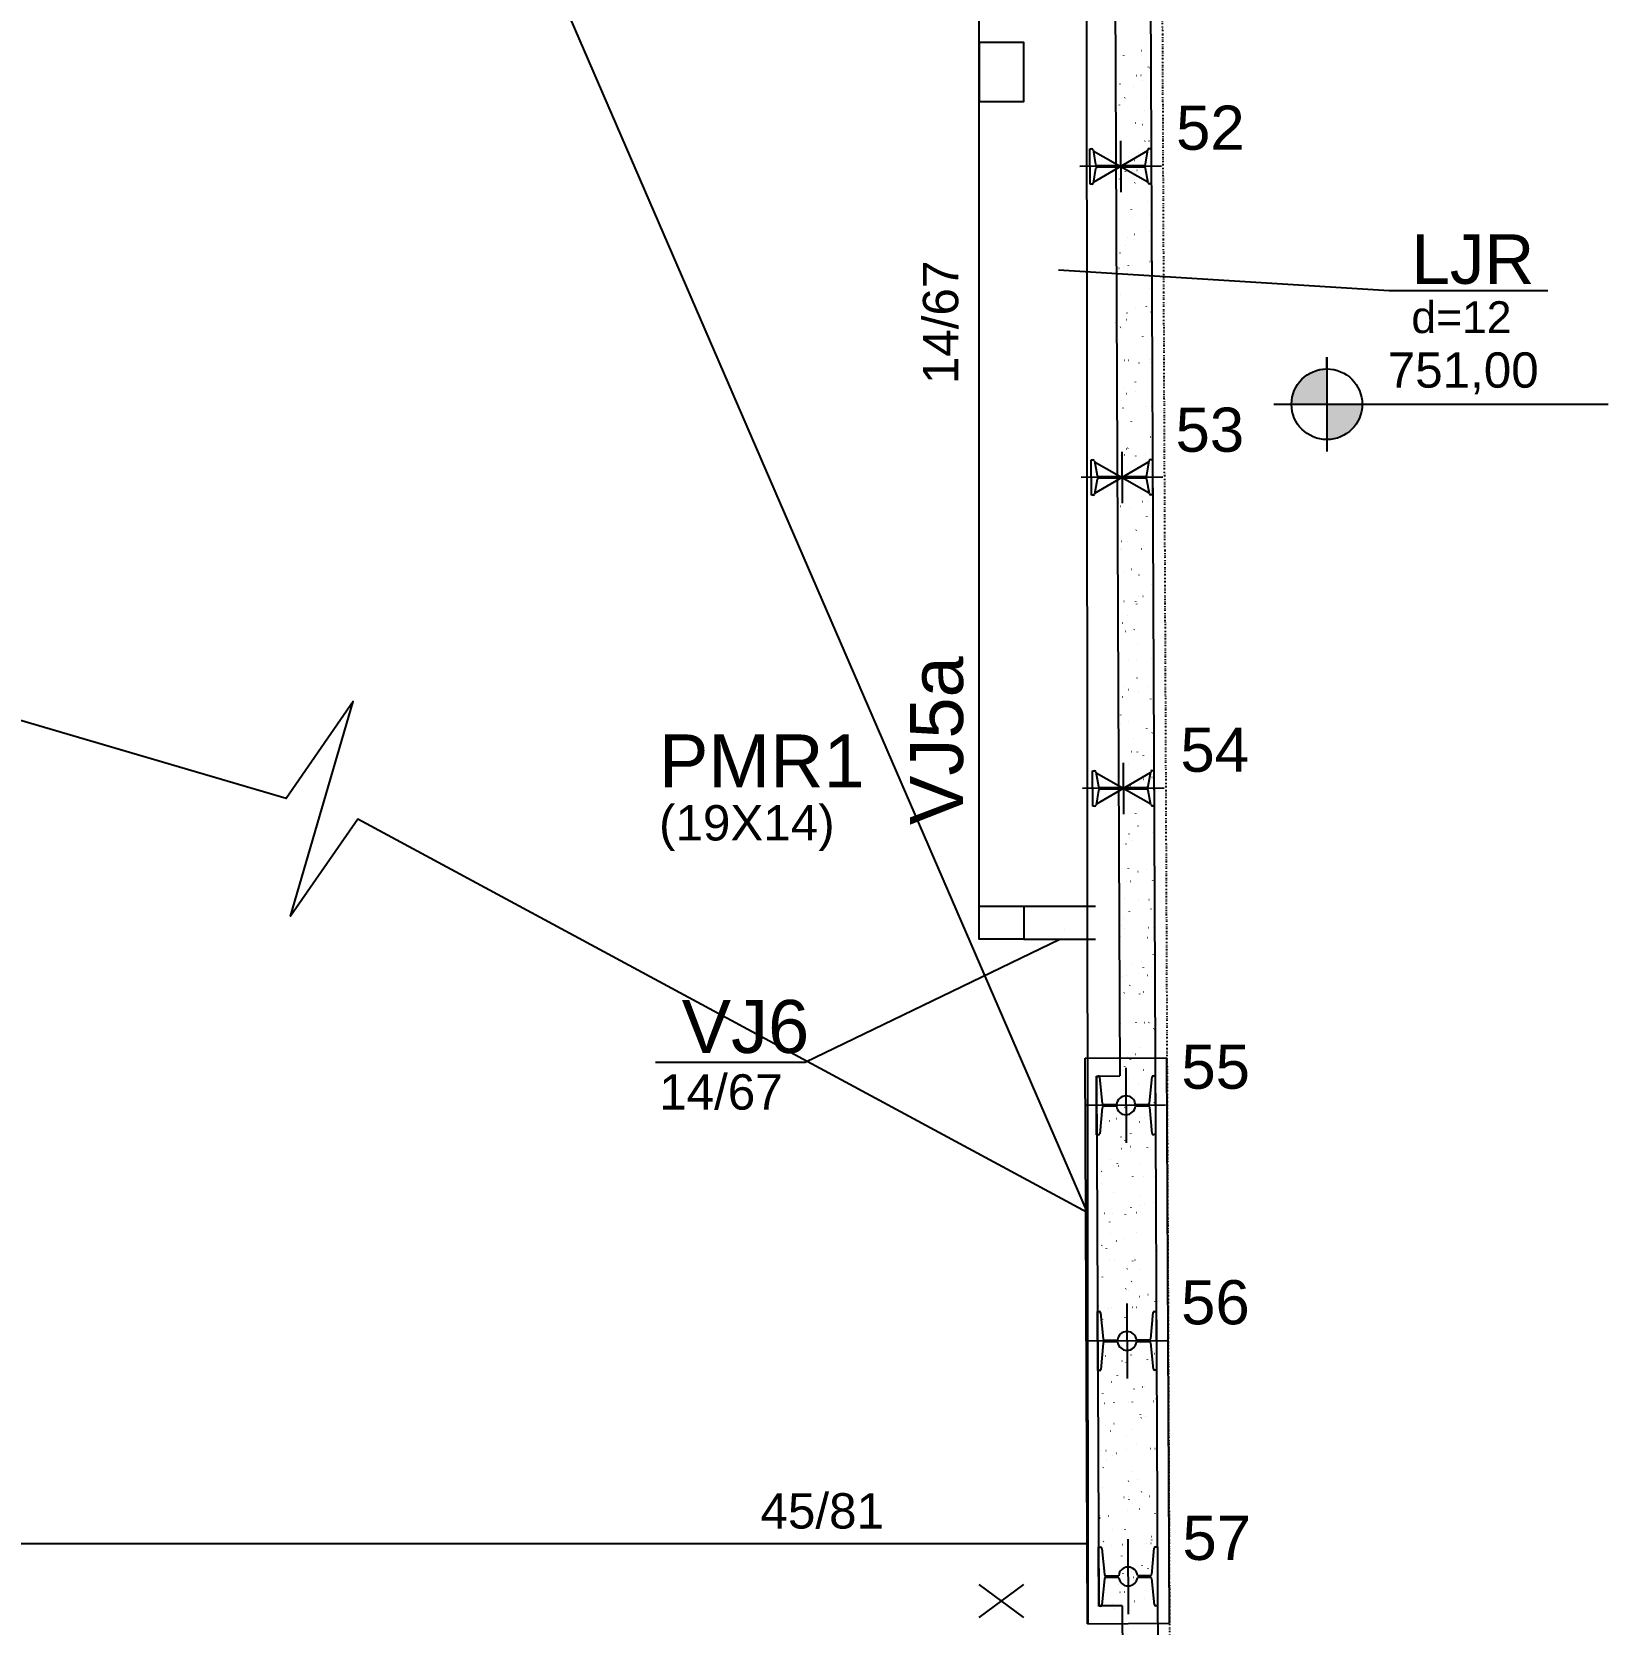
# Model space of a CAD drawing. Header units: millimetres. Extents: x 2609 to 8562, y 1432 to 7136.
# Drawn here: x 7089 to 7758, y 2168 to 2843 of the extents above; entities that cross this region are included whole.
import ezdxf

# ---------------------------------------------------------------- set-up
doc = ezdxf.new("R2010")
doc.units = ezdxf.units.MM
doc.linetypes.add('ESTILO_TQS_0003', pattern=[1.5, 0.5, -0.4, 0.1, -0.5])
for name, color, linetype in [('1', 4, 'Continuous'), ('10', 13, 'Continuous'), ('11', 22, 'Continuous'), ('12', 3, 'Continuous'), ('13', 76, 'Continuous'), ('19', 5, 'Continuous'), ('24', 5, 'ESTILO_TQS_0003'), ('241', 12, 'Continuous'), ('242', 3, 'Continuous'), ('26', 1, 'Continuous'), ('27', 10, 'Continuous'), ('3', 2, 'Continuous'), ('32', 4, 'Continuous'), ('4', 1, 'Continuous'), ('49', 20, 'Continuous'), ('51', 6, 'Continuous'), ('52', 21, 'Continuous'), ('6', 6, 'Continuous'), ('8', 5, 'Continuous'), ('9', 3, 'Continuous')]:
    doc.layers.add(name, color=color, linetype=linetype)
doc.styles.get("Standard").update_dxf_attribs({"font": 'arial.ttf'})

# ---------------------------------------------------------------- blocks, each defined once
blk = doc.blocks.new('_H9EFD498501-003')
for p, q in [((3972.741409, 1129.289134), (3972.741409, 1129.289134)), ((3972.741409, 1129.289134), (3972.741409, 1129.289134)), ((3983.915022, 1123.05636), (3983.988244, 1123.072593)), ((3987.576132, 1123.868009), (3987.649354, 1123.884242)), ((3972.780549, 1120.587907), (3972.780549, 1120.587907)), ((3972.780549, 1120.587907), (3972.780549, 1120.587907)), ((3972.780549, 1120.587907), (3972.780549, 1120.587907)), ((3976.3841, 1120.909763), (3976.39389, 1120.984121)), ((3986.897123, 1116.11153), (3986.94278, 1116.171031)), ((3987.544625, 1115.642964), (3987.554414, 1115.717322)), ((3972.818671, 1112.113082), (3972.818671, 1112.113082)), ((3972.818671, 1112.113082), (3972.818671, 1112.113082)), ((3972.818671, 1112.113082), (3972.818671, 1112.113082)), ((3974.793312, 1108.826529), (3974.803102, 1108.900887)), ((3981.810102, 1112.505656), (3981.885031, 1112.508928)), ((3983.683318, 1112.587443), (3983.758246, 1112.590714)), ((3984.270909, 1110.244701), (3984.344131, 1110.260934)), ((3972.838476, 1107.710191), (3972.838476, 1107.710191)), ((3972.838476, 1107.710191), (3972.838476, 1107.710191)), ((3976.898216, 1103.080701), (3976.943873, 1103.140203)), ((3980.642099, 1107.959824), (3980.687756, 1108.019326)), ((3985.880416, 1103.002042), (3985.890206, 1103.0764)), ((3972.882839, 1097.847759), (3972.882839, 1097.847759)), ((3972.882839, 1097.847759), (3972.882839, 1097.847759)), ((3972.896402, 1094.832476), (3972.896402, 1094.832476)), ((3972.896402, 1094.832476), (3972.896402, 1094.832476)), ((3972.896402, 1094.832476), (3972.896402, 1094.832476)), ((3973.129103, 1096.185607), (3973.138893, 1096.259965)), ((3974.501218, 1099.956872), (3974.546875, 1100.016374)), ((3984.992906, 1097.514206), (3985.066129, 1097.530439)), ((3972.898204, 1094.431755), (3972.898204, 1094.431755)), ((3972.909085, 1092.012895), (3972.909085, 1092.012895)), ((3972.909085, 1092.012895), (3972.909085, 1092.012895)), ((3981.237078, 1092.376503), (3981.312007, 1092.379774)), ((3984.392417, 1091.699571), (3984.402207, 1091.773929)), ((3972.954328, 1081.95476), (3972.954328, 1081.95476)), ((3972.954328, 1081.95476), (3972.954328, 1081.95476)), ((3985.348793, 1084.702547), (3985.422015, 1084.71878)), ((3987.072353, 1084.714204), (3987.11801, 1084.773706)), ((3980.817329, 1076.562498), (3980.862986, 1076.622)), ((3982.80163, 1079.616336), (3982.811419, 1079.690695)), ((3972.999499, 1071.912708), (3972.999499, 1071.912708)), ((3972.999499, 1071.912708), (3972.999499, 1071.912708)), ((3972.999499, 1071.912708), (3972.999499, 1071.912708)), ((3973.012255, 1069.077044), (3973.012255, 1069.077044)), ((3973.012255, 1069.077044), (3973.012255, 1069.077044)), ((3973.012255, 1069.077044), (3973.012255, 1069.077044)), ((3974.676448, 1068.559547), (3974.722105, 1068.619048)), ((3977.073446, 1071.683375), (3977.119103, 1071.742877)), ((3980.064625, 1072.221178), (3980.139554, 1072.224449)), ((3981.937841, 1072.302964), (3982.012769, 1072.306236)), ((3986.07079, 1071.972052), (3986.144013, 1071.988285)), ((3973.024268, 1066.406384), (3973.024268, 1066.406384)), ((3973.024268, 1066.406384), (3973.024268, 1066.406384)), ((3981.137421, 1066.975414), (3981.14721, 1067.049773)), ((3973.070181, 1056.199329), (3973.070181, 1056.199329)), ((3973.246681, 1056.238458), (3973.319903, 1056.254691)), ((3979.649422, 1055.672943), (3979.659211, 1055.747301)), ((3986.426677, 1059.160392), (3986.499899, 1059.176625)), ((3973.089914, 1051.812521), (3973.089914, 1051.812521)), ((3973.089914, 1051.812521), (3973.089914, 1051.812521)), ((3979.491601, 1052.092024), (3979.56653, 1052.095296)), ((3987.247582, 1053.316878), (3987.29324, 1053.37638)), ((3973.128108, 1043.321613), (3973.128108, 1043.321613)), ((3973.128108, 1043.321613), (3973.128108, 1043.321613)), ((3973.128108, 1043.321613), (3973.128108, 1043.321613)), ((3978.058634, 1043.589709), (3978.068423, 1043.664067)), ((3980.992559, 1045.165173), (3981.038216, 1045.224674)), ((3987.148675, 1046.429898), (3987.221897, 1046.446131)), ((3973.165697, 1034.965008), (3973.165697, 1034.965008)), ((3973.165697, 1034.965008), (3973.165697, 1034.965008)), ((3974.851678, 1037.162221), (3974.897335, 1037.221723)), ((3977.248676, 1040.28605), (3977.294333, 1040.345551)), ((3973.180328, 1031.712334), (3973.180328, 1031.712334)), ((3973.180328, 1031.712334), (3973.180328, 1031.712334)), ((3973.180328, 1031.712334), (3973.180328, 1031.712334)), ((3973.186034, 1030.443897), (3973.186034, 1030.443897)), ((3974.324565, 1030.696303), (3974.397787, 1030.712536)), ((3976.394425, 1030.948787), (3976.404215, 1031.023145)), ((3978.319148, 1031.936699), (3978.394077, 1031.939971)), ((3980.192364, 1032.018486), (3980.267292, 1032.021757)), ((3987.504561, 1033.618238), (3987.577783, 1033.634471)), ((3987.422812, 1021.919553), (3987.468469, 1021.979054)), ((3987.657739, 1026.462751), (3987.667529, 1026.537109)), ((3988.226559, 1020.887744), (3988.229131, 1020.888314)), ((3973.24396, 1017.566181), (3973.24396, 1017.566181)), ((3973.24396, 1017.566181), (3973.24396, 1017.566181)), ((3973.24396, 1017.566181), (3973.24396, 1017.566181)), ((3974.906426, 1019.646315), (3974.916216, 1019.720674)), ((3981.167789, 1013.767847), (3981.213446, 1013.827349)), ((3986.066951, 1014.379516), (3986.076741, 1014.453875)), ((3973.270743, 1011.612147), (3973.270743, 1011.612147)), ((3973.270743, 1011.612147), (3973.270743, 1011.612147)), ((3973.289838, 1007.367105), (3973.289838, 1007.367105)), ((3973.289838, 1007.367105), (3973.289838, 1007.367105)), ((3973.315638, 1007.563081), (3973.325428, 1007.637439)), ((3977.423906, 1008.888724), (3977.469563, 1008.948226)), ((3977.746124, 1011.807546), (3977.821053, 1011.810817)), ((3987.861487, 1012.249192), (3987.936416, 1012.252464)), ((3973.301887, 1004.688466), (3973.301887, 1004.688466)), ((3973.307126, 1003.523633), (3973.307126, 1003.523633)), ((3973.307126, 1003.523633), (3973.307126, 1003.523633)), ((3975.026908, 1005.764895), (3975.072565, 1005.824397)), ((3975.402449, 1005.154149), (3975.475671, 1005.170382)), ((3984.402742, 1001.738594), (3984.412532, 1001.812953)), ((3973.359813, 991.81075), (3973.359813, 991.81075)), ((3973.359813, 991.81075), (3973.359813, 991.81075)), ((3973.359813, 991.81075), (3973.359813, 991.81075)), ((3973.361157, 991.511959), (3973.361157, 991.511959)), ((3973.361157, 991.511959), (3973.361157, 991.511959)), ((3973.361157, 991.511959), (3973.361157, 991.511959)), ((3976.573671, 991.652221), (3976.6486, 991.655492)), ((3978.446887, 991.734007), (3978.521815, 991.737279)), ((3982.914744, 990.436123), (3982.924533, 990.510481)), ((3987.288463, 992.120039), (3987.363392, 992.12331)), ((3987.598042, 990.522227), (3987.643699, 990.581729)), ((3981.343018, 982.370522), (3981.388676, 982.430023)), ((3973.41774, 978.933034), (3973.41774, 978.933034)), ((3975.202138, 974.36757), (3975.247795, 974.427071)), ((3976.480333, 979.611995), (3976.553556, 979.628228)), ((3977.599136, 977.491399), (3977.644793, 977.5509)), ((3981.323956, 978.352889), (3981.333745, 978.427247)), ((3973.448556, 972.082257), (3973.448556, 972.082257)), ((3973.448556, 972.082257), (3973.448556, 972.082257)), ((3973.451572, 971.411772), (3973.451572, 971.411772)), ((3973.451572, 971.411772), (3973.451572, 971.411772)), ((3976.000647, 971.523067), (3976.075576, 971.526339)), ((3986.11601, 971.964714), (3986.190939, 971.967985)), ((3987.989226, 972.0465), (3988.064154, 972.049772)), ((3973.475666, 966.055319), (3973.475666, 966.055319)), ((3973.475666, 966.055319), (3973.475666, 966.055319)), ((3973.475666, 966.055319), (3973.475666, 966.055319)), ((3979.659747, 965.711967), (3979.669536, 965.786325)), ((3973.533592, 953.177603), (3973.533592, 953.177603)), ((3973.533592, 953.177603), (3973.533592, 953.177603)), ((3973.533592, 953.177603), (3973.533592, 953.177603)), ((3973.897108, 953.258192), (3973.97033, 953.274425)), ((3977.558218, 954.069841), (3977.63144, 954.086074)), ((3978.171748, 954.409495), (3978.181537, 954.483854)), ((3987.773272, 959.124902), (3987.818929, 959.184403)), ((3973.541986, 951.311585), (3973.541986, 951.311585)), ((3973.541986, 951.311585), (3973.541986, 951.311585)), ((3973.541986, 951.311585), (3973.541986, 951.311585)), ((3974.828194, 951.367742), (3974.903123, 951.371014)), ((3976.70141, 951.449529), (3976.776338, 951.4528)), ((3977.774366, 946.094073), (3977.820023, 946.153574)), ((3981.518248, 950.973196), (3981.563905, 951.032697)), ((3985.542986, 951.83556), (3985.617915, 951.838832)), ((3973.589985, 940.640882), (3973.589985, 940.640882)), ((3973.589985, 940.640882), (3973.589985, 940.640882)), ((3973.591519, 940.299887), (3973.591519, 940.299887)), ((3973.591519, 940.299887), (3973.591519, 940.299887)), ((3974.252994, 940.446533), (3974.326216, 940.462766)), ((3975.377367, 942.970244), (3975.423024, 943.029746)), ((3976.58096, 942.326261), (3976.59075, 942.400619)), ((3987.668064, 936.501774), (3987.677853, 936.576133)), ((3973.632401, 931.211398), (3973.632401, 931.211398)), ((3973.632401, 931.211398), (3973.632401, 931.211398)), ((3973.649445, 927.422171), (3973.649445, 927.422171)), ((3973.649445, 927.422171), (3973.649445, 927.422171)), ((3973.649445, 927.422171), (3973.649445, 927.422171)), ((3974.25517, 931.238589), (3974.330099, 931.24186)), ((3974.916751, 929.685339), (3974.926541, 929.759697)), ((3974.974992, 927.716038), (3975.048214, 927.732271)), ((3978.636102, 928.527687), (3978.709324, 928.54392)), ((3984.370533, 931.680235), (3984.445462, 931.683507)), ((3986.243749, 931.762022), (3986.318677, 931.765293)), ((3987.948502, 927.727576), (3987.994159, 927.787077)), ((3973.681471, 920.302455), (3973.681471, 920.302455)), ((3981.693478, 919.57587), (3981.739135, 919.635372)), ((3986.180065, 925.199303), (3986.189855, 925.273661)), ((3973.707372, 914.544456), (3973.707372, 914.544456)), ((3973.707372, 914.544456), (3973.707372, 914.544456)), ((3975.330878, 914.904379), (3975.4041, 914.920612)), ((3977.949595, 914.696747), (3977.995252, 914.756249)), ((3984.589277, 913.116069), (3984.599067, 913.190427)), ((3973.722815, 911.111211), (3973.722815, 911.111211)), ((3973.731414, 909.199507), (3973.731414, 909.199507)), ((3973.731414, 909.199507), (3973.731414, 909.199507)), ((3974.955933, 911.16505), (3975.030861, 911.168322)), ((3975.552597, 911.572919), (3975.598254, 911.63242)), ((3983.797509, 911.551082), (3983.872438, 911.554353)), ((3973.765298, 901.66674), (3973.765298, 901.66674)), ((3973.765298, 901.66674), (3973.765298, 901.66674)), ((3973.765298, 901.66674), (3973.765298, 901.66674)), ((3976.052876, 902.173884), (3976.126098, 902.190117)), ((3979.713986, 902.985532), (3979.787208, 903.001765)), ((3982.925068, 900.475147), (3982.934858, 900.549505)), ((3988.123732, 896.33025), (3988.169389, 896.389752)), ((3973.813229, 891.011024), (3973.813229, 891.011024)), ((3973.813229, 891.011024), (3973.813229, 891.011024)), ((3973.813229, 891.011024), (3973.813229, 891.011024)), ((3973.823224, 888.789024), (3973.823224, 888.789024)), ((3973.823224, 888.789024), (3973.823224, 888.789024)), ((3976.408762, 889.362224), (3976.481985, 889.378457)), ((3981.43707, 889.172675), (3981.446859, 889.247034)), ((3981.868708, 888.178545), (3981.914365, 888.238046)), ((3982.625056, 891.395757), (3982.699985, 891.399028)), ((3984.498272, 891.477543), (3984.5732, 891.480814)), ((3975.727827, 880.175593), (3975.773484, 880.235094)), ((3978.124825, 883.299422), (3978.170482, 883.358923)), ((3973.872843, 877.758131), (3973.872843, 877.758131)), ((3973.872843, 877.758131), (3973.872843, 877.758131)), ((3973.881151, 875.911309), (3973.881151, 875.911309)), ((3973.881151, 875.911309), (3973.881151, 875.911309)), ((3973.881151, 875.911309), (3973.881151, 875.911309)), ((3977.13076, 876.63173), (3977.203982, 876.647963)), ((3979.846282, 877.089441), (3979.856071, 877.163799)), ((3980.79187, 877.443378), (3980.865092, 877.459611)), ((3973.903644, 870.910837), (3973.903644, 870.910837)), ((3973.903644, 870.910837), (3973.903644, 870.910837)), ((3982.052032, 871.266603), (3982.126961, 871.269875)), ((3973.939077, 863.033593), (3973.939077, 863.033593)), ((3973.939077, 863.033593), (3973.939077, 863.033593)), ((3978.182073, 864.448519), (3978.191862, 864.522877)), ((3981.856547, 864.788854), (3981.92977, 864.805087)), ((3988.298962, 864.932925), (3988.344619, 864.992426)), ((3976.694074, 853.146048), (3976.703864, 853.220406)), ((3978.300055, 851.902096), (3978.345712, 851.961598)), ((3982.043938, 856.781219), (3982.089595, 856.840721)), ((3986.948446, 853.027143), (3987.021668, 853.043376)), ((3973.994058, 850.81065), (3973.994058, 850.81065)), ((3973.994058, 850.81065), (3973.994058, 850.81065)), ((3973.994058, 850.81065), (3973.994058, 850.81065)), ((3973.997004, 850.155877), (3973.997004, 850.155877)), ((3973.997004, 850.155877), (3973.997004, 850.155877)), ((3973.997004, 850.155877), (3973.997004, 850.155877)), ((3974.014273, 846.316756), (3974.014273, 846.316756)), ((3974.014273, 846.316756), (3974.014273, 846.316756)), ((3975.903057, 848.778267), (3975.948714, 848.837769)), ((3980.879579, 851.111278), (3980.954508, 851.11455)), ((3982.752795, 851.193064), (3982.827723, 851.196336)), ((3987.854599, 847.879249), (3987.864388, 847.953607)), ((3975.103286, 841.062813), (3975.113076, 841.137172)), ((3978.494237, 838.262332), (3978.56746, 838.278565)), ((3974.05493, 837.278162), (3974.05493, 837.278162)), ((3974.05493, 837.278162), (3974.05493, 837.278162)), ((3974.05493, 837.278162), (3974.05493, 837.278162)), ((3974.073104, 833.237805), (3974.073104, 833.237805)), ((3974.073104, 833.237805), (3974.073104, 833.237805)), ((3974.833127, 837.450684), (3974.90635, 837.466917)), ((3986.19039, 835.238327), (3986.200179, 835.312685)), ((3988.474191, 833.535599), (3988.519848, 833.5951)), ((3974.084473, 830.710463), (3974.084473, 830.710463)), ((3974.084473, 830.710463), (3974.084473, 830.710463)), ((3979.558915, 825.607808), (3979.632137, 825.624041)), ((3980.306555, 830.982125), (3980.381484, 830.985396)), ((3982.219168, 825.383893), (3982.264825, 825.443395)), ((3974.112856, 824.400446), (3974.112856, 824.400446)), ((3974.112856, 824.400446), (3974.112856, 824.400446)), ((3978.475285, 820.50477), (3978.520942, 820.564272)), ((3984.702391, 823.935855), (3984.712181, 824.010214)), ((3974.155702, 814.87538), (3974.155702, 814.87538)), ((3974.155702, 814.87538), (3974.155702, 814.87538)), ((3974.170783, 811.52273), (3974.170783, 811.52273)), ((3974.170783, 811.52273), (3974.170783, 811.52273)), ((3974.170783, 811.52273), (3974.170783, 811.52273)), ((3976.078287, 817.380942), (3976.123944, 817.440443)), ((3983.111603, 811.852621), (3983.121393, 811.926979)), ((3984.650813, 813.846097), (3984.724036, 813.86233)), ((3988.311923, 814.657745), (3988.385146, 814.673978)), ((3974.174887, 810.610276), (3974.174887, 810.610276)), ((3974.174887, 810.610276), (3974.174887, 810.610276)), ((3974.174887, 810.610276), (3974.174887, 810.610276)), ((3979.134102, 810.8268), (3979.209031, 810.830071)), ((3981.007318, 810.908586), (3981.082246, 810.911857)), ((3974.228709, 798.645014), (3974.228709, 798.645014)), ((3976.196605, 799.081286), (3976.269827, 799.097519)), ((3981.447394, 799.211699), (3981.457184, 799.286057)), ((3988.649421, 802.138273), (3988.695078, 802.197775)), ((3978.561078, 790.697646), (3978.636007, 790.700918)), ((3982.394398, 793.986568), (3982.440055, 794.046069)), ((3988.676441, 791.139292), (3988.75137, 791.142564)), ((3974.265302, 790.510088), (3974.265302, 790.510088)), ((3974.265302, 790.510088), (3974.265302, 790.510088)), ((3974.286636, 785.767299), (3974.286636, 785.767299)), ((3974.286636, 785.767299), (3974.286636, 785.767299)), ((3976.253517, 785.983616), (3976.299174, 786.043117)), ((3977.261282, 786.426762), (3977.334504, 786.442995)), ((3978.650515, 789.107445), (3978.696172, 789.166946)), ((3979.959396, 787.909228), (3979.969185, 787.983586)), ((3974.297131, 783.434005), (3974.297131, 783.434005)), ((3974.297131, 783.434005), (3974.297131, 783.434005)), ((3974.344562, 772.889583), (3974.344562, 772.889583)), ((3974.344562, 772.889583), (3974.344562, 772.889583)), ((3974.344562, 772.889583), (3974.344562, 772.889583)), ((3977.388625, 770.542321), (3977.463554, 770.545592)), ((3978.368608, 775.825993), (3978.378397, 775.900352)), ((3979.261841, 770.624107), (3979.336769, 770.627379)), ((3982.353181, 774.665051), (3982.426403, 774.681284)), ((3986.014291, 775.4767), (3986.087513, 775.492933)), ((3988.103417, 771.010139), (3988.178346, 771.01341)), ((3988.824651, 770.740948), (3988.870308, 770.800449)), ((3974.355716, 770.409901), (3974.355716, 770.409901)), ((3974.355716, 770.409901), (3974.355716, 770.409901)), ((3974.355716, 770.409901), (3974.355716, 770.409901)), ((3974.402488, 760.011867), (3974.402488, 760.011867)), ((3974.402488, 760.011867), (3974.402488, 760.011867)), ((3976.704399, 763.185071), (3976.714188, 763.25943)), ((3978.825745, 757.710119), (3978.871402, 757.769621)), ((3982.569627, 762.589242), (3982.615284, 762.648744)), ((3987.078968, 762.822175), (3987.15219, 762.838408)), ((3987.967713, 758.699035), (3987.977502, 758.773394)), ((3974.43856, 751.992629), (3974.43856, 751.992629)), ((3974.43856, 751.992629), (3974.43856, 751.992629)), ((3974.44613, 750.309714), (3974.44613, 750.309714)), ((3974.44613, 750.309714), (3974.44613, 750.309714)), ((3975.2164, 751.8826), (3975.22619, 751.956958)), ((3976.428746, 754.58629), (3976.474404, 754.645792)), ((3976.815601, 750.413168), (3976.89053, 750.416439)), ((3986.930964, 750.854814), (3987.005893, 750.858085)), ((3988.80418, 750.9366), (3988.879108, 750.939872)), ((3974.460415, 747.134152), (3974.460415, 747.134152)), ((3974.460415, 747.134152), (3974.460415, 747.134152)), ((3974.464737, 746.173155), (3974.464737, 746.173155)), ((3974.464737, 746.173155), (3974.464737, 746.173155)), ((3974.464737, 746.173155), (3974.464737, 746.173155)), ((3974.96365, 747.245716), (3975.036872, 747.261949)), ((3986.376925, 746.615801), (3986.386714, 746.690159)), ((3988.999881, 739.343622), (3989.045538, 739.403124)), ((3974.518341, 734.256436), (3974.518341, 734.256436)), ((3974.518341, 734.256436), (3974.518341, 734.256436)), ((3974.518341, 734.256436), (3974.518341, 734.256436)), ((3974.536545, 730.209527), (3974.536545, 730.209527)), ((3974.536545, 730.209527), (3974.536545, 730.209527)), ((3974.536545, 730.209527), (3974.536545, 730.209527)), ((3975.643148, 730.257842), (3975.718077, 730.261114)), ((3977.516364, 730.339629), (3977.591292, 730.3429)), ((3980.055548, 735.484005), (3980.12877, 735.500238)), ((3982.744857, 731.191917), (3982.790514, 731.251418)), ((3983.716658, 736.295654), (3983.78988, 736.311887)), ((3984.712716, 733.974879), (3984.722505, 734.049237)), ((3986.35794, 730.72566), (3986.432869, 730.728932)), ((3976.603976, 723.188965), (3976.649633, 723.248466)), ((3979.000974, 726.312793), (3979.046632, 726.372295)), ((3984.781336, 723.641129), (3984.854558, 723.657362)), ((3974.576268, 721.37872), (3974.576268, 721.37872)), ((3974.576268, 721.37872), (3974.576268, 721.37872)), ((3974.57999, 720.551254), (3974.57999, 720.551254)), ((3974.57999, 720.551254), (3974.57999, 720.551254)), ((3983.224717, 722.672408), (3983.234507, 722.746766)), ((3974.626959, 710.10934), (3974.626959, 710.10934)), ((3974.626959, 710.10934), (3974.626959, 710.10934)), ((3975.070124, 710.128689), (3975.145053, 710.13196)), ((3981.633929, 710.589173), (3981.643719, 710.663532)), ((3985.185487, 710.570335), (3985.260416, 710.573607)), ((3987.058703, 710.652122), (3987.133631, 710.655393)), ((3974.634194, 708.501004), (3974.634194, 708.501004)), ((3974.634194, 708.501004), (3974.634194, 708.501004)), ((3974.634194, 708.501004), (3974.634194, 708.501004)), ((3989.175111, 707.946296), (3989.220768, 708.005798)), ((3977.757916, 696.302959), (3977.831138, 696.319192)), ((3979.96972, 697.948251), (3979.97951, 698.02261)), ((3981.419026, 697.114608), (3981.492248, 697.130841)), ((3982.920087, 699.794591), (3982.965744, 699.854092)), ((3974.69212, 695.623289), (3974.69212, 695.623289)), ((3974.69212, 695.623289), (3974.69212, 695.623289)), ((3974.69212, 695.623289), (3974.69212, 695.623289)), ((3974.717374, 690.009153), (3974.717374, 690.009153)), ((3975.770887, 690.05515), (3975.845815, 690.058422)), ((3976.779206, 691.791639), (3976.824863, 691.851141)), ((3979.176204, 694.915468), (3979.221861, 694.974969)), ((3984.612463, 690.441182), (3984.687392, 690.444453)), ((3974.721419, 689.109879), (3974.721419, 689.109879)), ((3974.721419, 689.109879), (3974.721419, 689.109879)), ((3978.481722, 686.64578), (3978.491511, 686.720138)), ((3982.483703, 684.460083), (3982.556925, 684.476316)), ((3964.759909, 680.530813), (3964.759909, 680.530813)), ((3964.759909, 680.530813), (3964.759909, 680.530813)), ((3964.759909, 680.530813), (3964.759909, 680.530813)), ((3964.779599, 676.153447), (3964.779599, 676.153447)), ((3964.779599, 676.153447), (3964.779599, 676.153447)), ((3964.779599, 676.153447), (3964.779599, 676.153447)), ((3965.642597, 680.7265), (3965.715819, 680.742733)), ((3965.730409, 679.829345), (3965.740199, 679.903703)), ((3966.7803, 678.76081), (3966.825957, 678.820312)), ((3969.303707, 681.538148), (3969.376929, 681.554381)), ((3989.350341, 676.548971), (3989.395998, 676.608472)), ((3989.642246, 681.378981), (3989.652036, 681.453339)), ((3964.795024, 672.724388), (3964.795024, 672.724388)), ((3964.795024, 672.724388), (3964.795024, 672.724388)), ((3964.795024, 672.724388), (3964.795024, 672.724388)), ((3964.809652, 669.472438), (3964.809652, 669.472438)), ((3964.809652, 669.472438), (3964.809652, 669.472438)), ((3973.324647, 669.844211), (3973.399576, 669.847482)), ((3976.890934, 674.562546), (3976.900723, 674.636904)), ((3983.44001, 670.285857), (3983.514939, 670.289128)), ((3985.313226, 670.367643), (3985.388154, 670.370915)), ((3987.575602, 672.698372), (3987.648824, 672.714605)), ((3964.817836, 667.653097), (3964.817836, 667.653097)), ((3964.817836, 667.653097), (3964.817836, 667.653097)), ((3970.368384, 668.883624), (3970.441607, 668.899857)), ((3979.351434, 663.518142), (3979.397091, 663.577644)), ((3983.095317, 668.397265), (3983.140974, 668.456767)), ((3987.978037, 668.738059), (3987.987827, 668.812417)), ((3975.226725, 661.921624), (3975.236514, 661.995982)), ((3975.460283, 657.121913), (3975.533505, 657.138146)), ((3976.954436, 660.394313), (3977.000093, 660.453815)), ((3979.121393, 657.933562), (3979.194615, 657.949795)), ((3986.490039, 657.435588), (3986.499828, 657.509946)), ((3964.875763, 654.775382), (3964.875763, 654.775382)), ((3964.875763, 654.775382), (3964.875763, 654.775382)), ((3964.875763, 654.775382), (3964.875763, 654.775382)), ((3964.900068, 649.372251), (3964.900068, 649.372251)), ((3964.900068, 649.372251), (3964.900068, 649.372251)), ((3964.900068, 649.372251), (3964.900068, 649.372251)), ((3970.699412, 652.242608), (3970.745069, 652.302109)), ((3972.152194, 649.688885), (3972.227123, 649.692157)), ((3973.738726, 650.619152), (3973.748516, 650.693511)), ((3974.02541, 649.770672), (3974.100338, 649.773943)), ((3982.866986, 650.156703), (3982.941915, 650.159975)), ((3964.92103, 644.712074), (3964.92103, 644.712074)), ((3964.92103, 644.712074), (3964.92103, 644.712074)), ((3964.92103, 644.712074), (3964.92103, 644.712074)), ((3966.955529, 647.363485), (3967.001187, 647.422986)), ((3967.006074, 642.357103), (3967.079297, 642.373335)), ((3980.18607, 645.279037), (3980.259293, 645.29527)), ((3984.899251, 645.352353), (3984.90904, 645.426712)), ((3989.52557, 645.151645), (3989.571228, 645.211147)), ((3964.93369, 641.897666), (3964.93369, 641.897666)), ((3972.147938, 638.535918), (3972.157728, 638.610276)), ((3983.270547, 636.99994), (3983.316204, 637.059441)), ((3964.990484, 629.272064), (3964.990484, 629.272064)), ((3964.990484, 629.272064), (3964.990484, 629.272064)), ((3964.991618, 629.019951), (3964.991618, 629.019951)), ((3964.991618, 629.019951), (3964.991618, 629.019951)), ((3968.070752, 629.702578), (3968.143974, 629.718811)), ((3971.57917, 629.559732), (3971.654099, 629.563003)), ((3977.129666, 628.996988), (3977.175323, 629.056489)), ((3979.526664, 632.120817), (3979.572321, 632.180318)), ((3981.694533, 630.001378), (3981.769462, 630.00465)), ((3983.235042, 632.711431), (3983.244831, 632.78579)), ((3983.567749, 630.083165), (3983.642677, 630.086436)), ((3985.277969, 633.517326), (3985.351191, 633.533559)), ((3988.939079, 634.328975), (3989.012301, 634.345208)), ((3970.483729, 625.894996), (3970.493519, 625.969354)), ((3965.049545, 616.142235), (3965.049545, 616.142235)), ((3965.049545, 616.142235), (3965.049545, 616.142235)), ((3965.049545, 616.142235), (3965.049545, 616.142235)), ((3967.130759, 615.966159), (3967.176416, 616.025661)), ((3970.874642, 620.845282), (3970.920299, 620.904784)), ((3973.16265, 617.940867), (3973.235873, 617.9571)), ((3976.82376, 618.752516), (3976.896983, 618.768749)), ((3981.747043, 621.40896), (3981.756833, 621.483318)), ((3990.003756, 621.674451), (3990.024883, 621.679134)), ((3965.062462, 613.270701), (3965.062462, 613.270701)), ((3965.062462, 613.270701), (3965.062462, 613.270701)), ((3965.062462, 613.270701), (3965.062462, 613.270701)), ((3965.080899, 609.171877), (3965.080899, 609.171877)), ((3965.080899, 609.171877), (3965.080899, 609.171877)), ((3965.080899, 609.171877), (3965.080899, 609.171877)), ((3968.995731, 614.592525), (3969.00552, 614.666883)), ((3970.406717, 609.404407), (3970.481646, 609.407678)), ((3972.279933, 609.486193), (3972.354861, 609.489465)), ((3980.156255, 609.325726), (3980.166045, 609.400084)), ((3981.121509, 609.872225), (3981.196438, 609.875496)), ((3989.7008, 613.75432), (3989.746457, 613.813821)), ((3965.107472, 603.264519), (3965.107472, 603.264519)), ((3965.107472, 603.264519), (3965.107472, 603.264519)), ((3967.404943, 602.50929), (3967.414732, 602.583649)), ((3977.888438, 606.097991), (3977.96166, 606.114224)), ((3983.445777, 605.602614), (3983.491434, 605.662115)), ((3977.304896, 597.599662), (3977.350553, 597.659164)), ((3978.492046, 596.684804), (3978.501836, 596.759162)), ((3979.701894, 600.723491), (3979.747551, 600.782992)), ((3986.641446, 595.147929), (3986.714669, 595.164162)), ((3965.165399, 590.386804), (3965.165399, 590.386804)), ((3965.165399, 590.386804), (3965.165399, 590.386804)), ((3965.171315, 589.07169), (3965.171315, 589.07169)), ((3965.171315, 589.07169), (3965.171315, 589.07169)), ((3965.740734, 589.868368), (3965.750523, 589.942727)), ((3965.773119, 590.521532), (3965.846341, 590.537765)), ((3969.833693, 589.275253), (3969.908622, 589.278525)), ((3971.049872, 589.447957), (3971.095529, 589.507458)), ((3979.949056, 589.7169), (3980.023985, 589.720171)), ((3981.822272, 589.798686), (3981.8972, 589.801958)), ((3982.980336, 594.33628), (3983.053559, 594.352513)), ((3989.75536, 592.198767), (3989.76515, 592.273126)), ((3965.186663, 585.659782), (3965.186663, 585.659782)), ((3965.203893, 581.829329), (3965.203893, 581.829329)), ((3965.203893, 581.829329), (3965.203893, 581.829329)), ((3965.203893, 581.829329), (3965.203893, 581.829329)), ((3967.305989, 584.568834), (3967.351646, 584.628335)), ((3977.004048, 585.382332), (3977.013837, 585.456691)), ((3987.706124, 582.493405), (3987.779346, 582.509638)), ((3989.87603, 582.356994), (3989.921687, 582.416495)), ((3965.223327, 577.509088), (3965.223327, 577.509088)), ((3965.223327, 577.509088), (3965.223327, 577.509088)), ((3965.223327, 577.509088), (3965.223327, 577.509088)), ((3970.865018, 578.759821), (3970.93824, 578.776054)), ((3974.526128, 579.57147), (3974.59935, 579.587703)), ((3988.164572, 580.115533), (3988.174362, 580.189892)), ((3965.261731, 568.971503), (3965.261731, 568.971503)), ((3965.261731, 568.971503), (3965.261731, 568.971503)), ((3965.261731, 568.971503), (3965.261731, 568.971503)), ((3968.66124, 569.119928), (3968.736169, 569.1232)), ((3970.534455, 569.201715), (3970.609384, 569.204986)), ((3975.41326, 573.299098), (3975.423049, 573.373456)), ((3979.376032, 569.587746), (3979.450961, 569.591018)), ((3979.877124, 569.326165), (3979.922781, 569.385667)), ((3983.621006, 574.205288), (3983.666663, 574.26479)), ((3989.491395, 570.029393), (3989.566324, 570.032664)), ((3965.281254, 564.631373), (3965.281254, 564.631373)), ((3965.281254, 564.631373), (3965.281254, 564.631373)), ((3975.590805, 566.916945), (3975.664027, 566.933178)), ((3977.480125, 566.202337), (3977.525783, 566.261838)), ((3986.500363, 567.474611), (3986.510153, 567.54897)), ((3971.225102, 558.050631), (3971.270759, 558.110132)), ((3973.749051, 560.658176), (3973.75884, 560.732534)), ((3980.682704, 555.155234), (3980.755926, 555.171467)), ((3984.343814, 555.966883), (3984.417036, 555.983116)), ((3985.012365, 556.17214), (3985.022154, 556.246498)), ((3965.339181, 551.753657), (3965.339181, 551.753657)), ((3965.339181, 551.753657), (3965.339181, 551.753657)), ((3965.339181, 551.753657), (3965.339181, 551.753657)), ((3965.345325, 550.387956), (3965.345325, 550.387956)), ((3965.345325, 550.387956), (3965.345325, 550.387956)), ((3965.345325, 550.387956), (3965.345325, 550.387956)), ((3965.352147, 548.871316), (3965.352147, 548.871316)), ((3965.352147, 548.871316), (3965.352147, 548.871316)), ((3967.481219, 553.171508), (3967.526876, 553.231009)), ((3968.088216, 548.990775), (3968.163145, 548.994046)), ((3972.261052, 549.355705), (3972.270842, 549.430063)), ((3978.203579, 549.432421), (3978.278508, 549.435693)), ((3980.076795, 549.514208), (3980.151723, 549.517479)), ((3988.918371, 549.900239), (3988.9933, 549.903511)), ((3990.05126, 550.959668), (3990.096917, 551.01917)), ((3983.421577, 544.088906), (3983.431366, 544.163264)), ((3983.796236, 542.807963), (3983.841893, 542.867464)), ((3985.408491, 543.312359), (3985.481713, 543.328592)), ((3965.397109, 538.875942), (3965.397109, 538.875942)), ((3965.397109, 538.875942), (3965.397109, 538.875942)), ((3965.397109, 538.875942), (3965.397109, 538.875942)), ((3968.567385, 539.578775), (3968.640607, 539.595008)), ((3970.670264, 537.27247), (3970.680054, 537.346829)), ((3972.228495, 540.390424), (3972.301717, 540.406657)), ((3977.655355, 534.805011), (3977.701012, 534.864512)), ((3980.052353, 537.92884), (3980.098011, 537.988341)), ((3965.442563, 528.771128), (3965.442563, 528.771128)), ((3965.442563, 528.771128), (3965.442563, 528.771128)), ((3965.442563, 528.771128), (3965.442563, 528.771128)), ((3966.915763, 528.83545), (3966.990692, 528.838721)), ((3968.788978, 528.917236), (3968.863907, 528.920508)), ((3973.293173, 527.735899), (3973.366395, 527.752132)), ((3977.630555, 529.303268), (3977.705484, 529.306539)), ((3981.757368, 531.447984), (3981.767157, 531.522342)), ((3987.745918, 529.744914), (3987.820847, 529.748185)), ((3989.619134, 529.8267), (3989.694062, 529.829972)), ((3965.455036, 525.998226), (3965.455036, 525.998226)), ((3965.455036, 525.998226), (3965.455036, 525.998226)), ((3967.656449, 521.774182), (3967.702106, 521.833684)), ((3969.006055, 524.631548), (3969.015845, 524.705907)), ((3971.400332, 526.653305), (3971.445989, 526.712807)), ((3965.486756, 518.946583), (3965.486756, 518.946583)), ((3965.486756, 518.946583), (3965.486756, 518.946583)), ((3965.486756, 518.946583), (3965.486756, 518.946583)), ((3978.385071, 515.974189), (3978.458293, 515.990421)), ((3980.269369, 520.145512), (3980.279159, 520.219871)), ((3982.046181, 516.785837), (3982.119403, 516.80207)), ((3990.22649, 519.562343), (3990.272147, 519.621844)), ((3965.512963, 513.120511), (3965.512963, 513.120511)), ((3965.512963, 513.120511), (3965.512963, 513.120511)), ((3965.512963, 513.120511), (3965.512963, 513.120511)), ((3965.532978, 508.670941), (3965.532978, 508.670941)), ((3965.532978, 508.670941), (3965.532978, 508.670941)), ((3966.342739, 508.706296), (3966.417668, 508.709568)), ((3967.518057, 513.329077), (3967.527846, 513.403435)), ((3976.458102, 509.147943), (3976.533031, 509.151214)), ((3978.331318, 509.229729), (3978.406246, 509.233)), ((3978.678581, 508.062278), (3978.688371, 508.136636)), ((3983.971466, 511.410637), (3984.017123, 511.470139)), ((3987.172894, 509.615761), (3987.247823, 509.619032)), ((3965.57089, 500.242795), (3965.57089, 500.242795)), ((3965.57089, 500.242795), (3965.57089, 500.242795)), ((3965.57089, 500.242795), (3965.57089, 500.242795)), ((3965.927269, 501.245843), (3965.937058, 501.320201)), ((3966.269753, 500.397729), (3966.342975, 500.413962)), ((3969.930863, 501.209378), (3970.004085, 501.225611)), ((3977.830585, 503.407685), (3977.876242, 503.467187)), ((3980.227583, 506.531514), (3980.27324, 506.591016)), ((3983.110859, 504.131313), (3983.184081, 504.147546)), ((3989.765685, 502.237791), (3989.775474, 502.31215)), ((3965.578302, 498.595175), (3965.578302, 498.595175)), ((3965.578302, 498.595175), (3965.578302, 498.595175)), ((3971.575561, 495.25598), (3971.621219, 495.315481)), ((3977.014372, 495.421356), (3977.024162, 495.495714)), ((3965.623394, 488.570754), (3965.623394, 488.570754)), ((3965.628187, 487.505211), (3965.628187, 487.505211)), ((3965.628187, 487.505211), (3965.628187, 487.505211)), ((3965.628187, 487.505211), (3965.628187, 487.505211)), ((3965.628818, 487.36508), (3965.628818, 487.36508)), ((3965.628818, 487.36508), (3965.628818, 487.36508)), ((3967.043501, 488.632758), (3967.11843, 488.636029)), ((3967.831679, 490.376857), (3967.877336, 490.436358)), ((3970.99554, 488.554854), (3971.068762, 488.571086)), ((3975.885078, 489.018789), (3975.960007, 489.022061)), ((3986.000441, 489.460436), (3986.07537, 489.463707)), ((3987.873657, 489.542222), (3987.948585, 489.545493)), ((3988.202757, 492.369602), (3988.275979, 492.385835)), ((3988.277686, 490.93532), (3988.287476, 491.009678)), ((3990.40172, 488.165017), (3990.447377, 488.224519)), ((3975.526374, 484.118885), (3975.536163, 484.193243)), ((3984.146696, 480.013311), (3984.192353, 480.072813)), ((3965.686745, 474.487364), (3965.686745, 474.487364)), ((3965.686745, 474.487364), (3965.686745, 474.487364)), ((3965.686745, 474.487364), (3965.686745, 474.487364)), ((3976.087439, 476.793143), (3976.160661, 476.809376)), ((3979.748549, 477.604791), (3979.821771, 477.621024)), ((3980.402813, 475.134188), (3980.44847, 475.19369)), ((3986.686898, 478.852086), (3986.696688, 478.926444)), ((3967.075465, 468.530019), (3967.075465, 468.530019)), ((3967.075465, 468.530019), (3967.075465, 468.530019)), ((3967.075465, 468.530019), (3967.075465, 468.530019)), ((3973.935586, 472.03565), (3973.945375, 472.110009)), ((3974.712625, 468.863464), (3974.787554, 468.866736)), ((3976.585841, 468.94525), (3976.660769, 468.948522)), ((3978.005815, 472.01036), (3978.051472, 472.069861)), ((3985.427417, 469.331282), (3985.502346, 469.334554)), ((3971.351236, 463.337944), (3971.351236, 463.337944)), ((3971.689225, 462.927524), (3971.689225, 462.927524)), ((3971.689225, 462.927524), (3971.689225, 462.927524)), ((3971.750791, 463.858654), (3971.796448, 463.918156)), ((3972.592134, 461.83112), (3972.592134, 461.83112)), ((3972.592134, 461.83112), (3972.592134, 461.83112)), ((3980.813226, 464.950267), (3980.886448, 464.9665)), ((3985.022689, 466.211164), (3985.032479, 466.285522)), ((3990.576949, 456.767691), (3990.622607, 456.827193))]:
    blk.add_line(p, q)

msp = doc.modelspace()

# ---------------------------------------------------------------- linework, layer by layer
for p, q in [((7638.77, 2700.29), (7638.77, 2705.29)), ((7638.77, 2705.29), (7638.77, 2665.29)), ((7616.27, 2685.29), (7758.18, 2685.29))]:
    msp.add_line(p, q)
msp.add_lwpolyline([(7536.96, 2342.24), (7227.36, 2509.16), (7198.86, 2468.01), (7225.47, 2559.18), (7196.97, 2518.03), (6938.18, 2594)])
msp.add_circle((7638.77, 2685.29), 15)
at = {"layer": '1'}
for p, q in [((7536.45, 3174.68), (7537.28, 2167.81)), ((7491.18, 2472.31), (7540.6, 2472.31)), ((7510.18, 2458.31), (7540.6, 2458.31))]:
    msp.add_line(p, q, dxfattribs=at)
for points in [[(7491.18, 2472.31), (7491.18, 3726.81)], [(7537.26, 2201.69), (6938.18, 2201.69)]]:
    msp.add_lwpolyline(points, dxfattribs=at)
at = {"layer": '24'}
msp.add_line((7556.02, 5713.61), (7573.18, 1899.47), dxfattribs=at)
at = {"layer": '241'}
msp.add_line((6938.18, 3725.48), (7536.96, 2342.24), dxfattribs=at)
at = {"layer": '242'}
msp.add_line((7527.44, 2462.52), (7527.44, 2462.52), dxfattribs=at)
at = {"layer": '26'}
for p, q in [((7417.38, 2406.07), (7525.39, 2458.31)), ((7353.78, 2406.07), (7417.38, 2406.07))]:
    msp.add_line(p, q, dxfattribs=at)
msp.add_lwpolyline([(7732.56, 2733.38), (7665.18, 2733.38), (7524.86, 2742.23)], dxfattribs=at)
at = {"layer": '27'}
for points in [[(7638.77, 2685.29), (7629.14, 2696.79), (7628.57, 2696.29)], [(7638.77, 2685.29), (7629.82, 2697.32), (7629.14, 2696.79)], [(7638.77, 2685.29), (7630.41, 2697.74), (7629.82, 2697.32)], [(7638.77, 2685.29), (7631.18, 2698.23), (7630.41, 2697.74)], [(7638.77, 2685.29), (7631.86, 2698.61), (7631.18, 2698.23)], [(7638.77, 2685.29), (7632.76, 2699.03), (7631.86, 2698.61)], [(7638.77, 2685.29), (7633.26, 2699.24), (7632.76, 2699.03)], [(7638.77, 2685.29), (7634.35, 2699.62), (7633.26, 2699.24)], [(7638.77, 2685.29), (7635.73, 2699.98), (7634.35, 2699.62)], [(7638.77, 2685.29), (7636.91, 2700.17), (7635.73, 2699.98)], [(7638.77, 2685.29), (7638.77, 2700.29), (7636.91, 2700.17)], [(7638.77, 2685.29), (7624.73, 2690.57), (7624.29, 2689.21)], [(7638.77, 2685.29), (7625.34, 2691.97), (7624.73, 2690.57)], [(7638.77, 2685.29), (7625.92, 2693.02), (7625.34, 2691.97)], [(7638.77, 2685.29), (7626.56, 2694), (7625.92, 2693.02)], [(7638.77, 2685.29), (7627.75, 2695.47), (7626.56, 2694)], [(7638.77, 2685.29), (7628.57, 2696.29), (7627.75, 2695.47)], [(7638.77, 2685.29), (7623.8, 2686.22), (7623.77, 2685.29)], [(7638.77, 2685.29), (7623.77, 2685.29), (7638.77, 2685.29)], [(7638.77, 2685.29), (7623.81, 2686.32), (7623.8, 2686.22)], [(7638.77, 2685.29), (7623.94, 2687.52), (7623.81, 2686.32)], [(7638.77, 2685.29), (7624.07, 2688.26), (7623.94, 2687.52)], [(7638.77, 2685.29), (7624.29, 2689.21), (7624.07, 2688.26)], [(7638.77, 2685.29), (7653.77, 2685.29), (7653.66, 2683.43)], [(7638.77, 2685.29), (7653.66, 2683.43), (7653.46, 2682.25)], [(7638.77, 2685.29), (7653.46, 2682.25), (7653.11, 2680.87)], [(7638.77, 2685.29), (7653.11, 2680.87), (7652.72, 2679.78)], [(7638.77, 2685.29), (7652.72, 2679.78), (7652.52, 2679.28)], [(7638.77, 2685.29), (7652.52, 2679.28), (7652.09, 2678.38)], [(7638.77, 2685.29), (7652.09, 2678.38), (7651.71, 2677.7)], [(7638.77, 2685.29), (7651.71, 2677.7), (7651.22, 2676.93)], [(7638.77, 2685.29), (7651.22, 2676.93), (7650.8, 2676.33)], [(7638.77, 2685.29), (7650.8, 2676.33), (7650.27, 2675.65)], [(7638.77, 2685.29), (7650.27, 2675.65), (7649.77, 2675.09)], [(7638.77, 2685.29), (7649.77, 2675.09), (7648.95, 2674.27)], [(7638.77, 2685.29), (7648.95, 2674.27), (7647.48, 2673.08)], [(7638.77, 2685.29), (7647.48, 2673.08), (7646.5, 2672.44)], [(7638.77, 2685.29), (7646.5, 2672.44), (7645.46, 2671.86)], [(7638.77, 2685.29), (7645.46, 2671.86), (7644.05, 2671.25)], [(7638.77, 2685.29), (7644.05, 2671.25), (7642.69, 2670.81)], [(7638.77, 2685.29), (7642.69, 2670.81), (7641.74, 2670.59)], [(7638.77, 2685.29), (7641.74, 2670.59), (7641.01, 2670.46)], [(7638.77, 2685.29), (7641.01, 2670.46), (7639.8, 2670.33)], [(7638.77, 2685.29), (7639.8, 2670.33), (7639.71, 2670.32)], [(7638.77, 2685.29), (7639.71, 2670.32), (7638.77, 2670.29)], [(7638.77, 2685.29), (7638.77, 2670.29), (7638.77, 2685.29)]]:
    msp.add_solid(points, dxfattribs=at)
at = {"layer": '3'}
msp.add_lwpolyline([(7491.18, 2472.31), (7510.18, 2472.31), (7510.18, 2458.31), (7491.18, 2458.31), (7491.18, 2472.31)], dxfattribs=at)
at = {"layer": '32', "linetype": 'Continuous'}
for p, q in [((7536.16, 2407.74), (7570.76, 2407.89)), ((7537.22, 2167.74), (7571.82, 2167.89))]:
    msp.add_line(p, q, dxfattribs=at)
at = {"layer": '32'}
for p, q in [((7537.22, 2167.74), (7536.16, 2407.74)), ((7570.76, 2407.89), (7571.82, 2167.89))]:
    msp.add_line(p, q, dxfattribs=at)
at = {"layer": '4'}
msp.add_lwpolyline([(7491.18, 2813.81), (7510.18, 2813.81), (7510.18, 2838.81), (7491.18, 2838.81), (7491.18, 2813.81)], dxfattribs=at)
at = {"layer": '49'}
for p, q in [((7548.68, 6235.38), (7568.16, 1904.45)), ((7547.44, 3174.72), (7550.93, 2400.22)), ((7540.93, 2400.18), (7550.93, 2400.22)), ((7540.93, 2400.18), (7541.94, 2175.18)), ((7551.94, 2175.3), (7541.94, 2175.3)), ((7551.94, 2175.3), (7553.09, 1919.41))]:
    msp.add_line(p, q, dxfattribs=at)
at = {"layer": '51'}
for p, q in [((7538.16, 2793.68), (7538.91, 2793.69)), ((7538.23, 2778.68), (7538.16, 2793.68)), ((7539.52, 2793.21), (7540.62, 2787.07)), ((7539.59, 2792.83), (7562.79, 2779.65)), ((7539.65, 2779.55), (7562.73, 2792.94)), ((7551.14, 2797.15), (7551.24, 2775.33)), ((7561.76, 2787.17), (7562.8, 2793.31)), ((7563.4, 2793.8), (7564.16, 2793.8)), ((7564.16, 2793.8), (7564.23, 2778.8)), ((7568.54, 2786.32), (7533.84, 2786.16)), ((7540.62, 2785.32), (7539.59, 2779.17)), ((7541.23, 2786.59), (7561.15, 2786.68)), ((7561.16, 2785.89), (7541.23, 2785.8)), ((7562.86, 2779.28), (7561.77, 2785.41)), ((7538.98, 2778.69), (7538.23, 2778.68)), ((7564.23, 2778.8), (7563.47, 2778.8)), ((7551.74, 2665.15), (7551.84, 2643.34)), ((7538.82, 2646.69), (7538.75, 2661.69)), ((7538.75, 2661.69), (7539.51, 2661.69)), ((7540.12, 2661.21), (7541.21, 2655.07)), ((7540.18, 2660.84), (7563.39, 2647.65)), ((7540.24, 2647.55), (7563.33, 2660.94)), ((7562.35, 2655.17), (7563.39, 2661.31)), ((7564, 2661.8), (7564.75, 2661.8)), ((7564.75, 2661.8), (7564.82, 2646.8)), ((7569.13, 2654.32), (7534.44, 2654.17)), ((7541.22, 2653.32), (7540.18, 2647.17)), ((7541.82, 2654.59), (7561.75, 2654.68)), ((7561.75, 2653.9), (7541.82, 2653.81)), ((7563.45, 2647.28), (7562.36, 2653.42)), ((7539.57, 2646.69), (7538.82, 2646.69)), ((7564.82, 2646.8), (7564.07, 2646.8)), ((7539.41, 2514.69), (7539.35, 2529.69)), ((7539.35, 2529.69), (7540.1, 2529.69)), ((7540.71, 2529.21), (7541.8, 2523.08)), ((7540.78, 2528.84), (7563.98, 2515.66)), ((7540.84, 2515.55), (7563.92, 2528.94)), ((7552.33, 2533.16), (7552.43, 2511.34)), ((7562.95, 2523.17), (7563.99, 2529.32)), ((7564.59, 2529.8), (7565.35, 2529.81)), ((7565.35, 2529.81), (7565.41, 2514.81)), ((7569.73, 2522.32), (7535.03, 2522.17)), ((7541.81, 2521.32), (7540.77, 2515.18)), ((7542.41, 2522.6), (7562.34, 2522.69)), ((7562.35, 2521.9), (7542.42, 2521.81)), ((7564.05, 2515.28), (7562.96, 2521.42)), ((7540.17, 2514.69), (7539.41, 2514.69)), ((7565.41, 2514.81), (7564.66, 2514.8)), ((7541.04, 2375.18), (7540.93, 2400.18)), ((7540.93, 2400.18), (7541.68, 2400.18)), ((7542.29, 2399.7), (7543.41, 2388.57)), ((7553.41, 2403.64), (7553.56, 2371.83)), ((7563.55, 2388.66), (7564.57, 2399.8)), ((7565.17, 2400.29), (7565.93, 2400.29)), ((7565.93, 2400.29), (7566.04, 2375.29)), ((7570.33, 2387.81), (7536.64, 2387.66)), ((7543.42, 2386.81), (7542.4, 2375.67)), ((7544.02, 2388.09), (7549.5, 2388.11)), ((7549.51, 2387.32), (7544.02, 2387.3)), ((7557.46, 2388.15), (7562.95, 2388.17)), ((7562.95, 2387.38), (7557.47, 2387.36)), ((7564.68, 2375.77), (7563.56, 2386.9)), ((7541.8, 2375.18), (7541.04, 2375.18)), ((7566.04, 2375.29), (7565.29, 2375.29)), ((7541.49, 2275.18), (7541.38, 2300.18)), ((7541.38, 2300.18), (7542.13, 2300.18)), ((7542.74, 2299.7), (7543.86, 2288.57)), ((7553.86, 2303.65), (7554.01, 2271.83)), ((7564, 2288.66), (7565.02, 2299.8)), ((7565.62, 2300.29), (7566.38, 2300.29)), ((7566.38, 2300.29), (7566.49, 2275.29)), ((7570.78, 2287.81), (7537.09, 2287.66)), ((7543.87, 2286.82), (7542.85, 2275.67)), ((7544.47, 2288.09), (7549.95, 2288.11)), ((7549.96, 2287.33), (7544.47, 2287.3)), ((7557.91, 2288.15), (7563.4, 2288.17)), ((7563.4, 2287.39), (7557.92, 2287.36)), ((7565.13, 2275.77), (7564.01, 2286.91)), ((7542.25, 2275.18), (7541.49, 2275.18)), ((7566.49, 2275.29), (7565.74, 2275.29)), ((7554.31, 2203.65), (7554.46, 2171.83)), ((7541.83, 2200.18), (7542.58, 2200.19)), ((7541.94, 2175.18), (7541.83, 2200.18)), ((7543.19, 2199.71), (7544.31, 2188.57)), ((7564.45, 2188.66), (7565.47, 2199.81)), ((7566.07, 2200.29), (7566.83, 2200.3)), ((7566.83, 2200.3), (7566.94, 2175.3)), ((7544.32, 2186.82), (7543.3, 2175.67)), ((7544.92, 2188.09), (7550.4, 2188.11)), ((7550.4, 2187.33), (7544.92, 2187.3)), ((7558.36, 2188.15), (7563.85, 2188.18)), ((7563.85, 2187.39), (7558.37, 2187.36)), ((7565.58, 2175.77), (7564.46, 2186.91)), ((7542.7, 2175.19), (7541.94, 2175.18)), ((7566.94, 2175.3), (7566.19, 2175.29))]:
    msp.add_line(p, q, dxfattribs=at)
for centre, radius, start, end in [((7538.92, 2793.06), 0.625, 13.3965, 90.25773), ((7563.41, 2793.17), 0.625, 90.25773, 167.11895), ((7541.22, 2787.22), 0.625, 193.39658, 270.36272), ((7541.23, 2785.18), 0.625, 90.25773, 167.11895), ((7561.15, 2787.3), 0.625, 270.25773, 347.11895), ((7561.16, 2785.27), 0.625, 13.3965, 90.25773), ((7538.98, 2779.31), 0.625, 270.25773, 347.11895), ((7563.47, 2779.42), 0.625, 193.3965, 270.25773), ((7539.51, 2661.06), 0.625, 13.3965, 90.25773), ((7564, 2661.17), 0.625, 90.25773, 167.11895), ((7541.82, 2655.22), 0.625, 193.39658, 270.36272), ((7541.83, 2653.18), 0.625, 90.25773, 167.11895), ((7561.75, 2655.31), 0.625, 270.25773, 347.11895), ((7561.75, 2653.27), 0.625, 13.3965, 90.25773), ((7539.57, 2647.31), 0.625, 270.25773, 347.11895), ((7564.06, 2647.42), 0.625, 193.3965, 270.25773), ((7540.1, 2529.07), 0.625, 13.3965, 90.25773), ((7564.59, 2529.18), 0.625, 90.25773, 167.11895), ((7542.41, 2523.22), 0.625, 193.39658, 270.36272), ((7542.42, 2521.18), 0.625, 90.25773, 167.11895), ((7562.34, 2523.31), 0.625, 270.25773, 347.11895), ((7562.35, 2521.27), 0.625, 13.3965, 90.25773), ((7540.17, 2515.32), 0.625, 270.25773, 347.11895), ((7564.66, 2515.43), 0.625, 193.3965, 270.25773), ((7541.69, 2399.56), 0.625, 13.3965, 90.25773), ((7565.18, 2399.66), 0.625, 90.25773, 167.11895), ((7544.02, 2388.71), 0.625, 193.39658, 270.36272), ((7544.03, 2386.67), 0.625, 90.25773, 167.11895), ((7553.49, 2387.74), 4, 5.90187, 174.61359), ((7553.49, 2387.74), 4, 185.90187, 354.61359), ((7562.94, 2388.8), 0.625, 270.25773, 347.11895), ((7562.95, 2386.76), 0.625, 13.3965, 90.25773), ((7541.79, 2375.81), 0.625, 270.25773, 347.11895), ((7565.28, 2375.91), 0.625, 193.3965, 270.25773), ((7542.14, 2299.56), 0.625, 13.3965, 90.25773), ((7565.63, 2299.66), 0.625, 90.25773, 167.11895), ((7553.93, 2287.74), 4, 5.90187, 174.61359), ((7544.47, 2288.71), 0.625, 193.39658, 270.36272), ((7544.48, 2286.68), 0.625, 90.25773, 167.11895), ((7553.93, 2287.74), 4, 185.90187, 354.61359), ((7563.39, 2288.8), 0.625, 270.25773, 347.11895), ((7563.4, 2286.76), 0.625, 13.3965, 90.25773), ((7542.24, 2275.81), 0.625, 270.25773, 347.11895), ((7565.73, 2275.92), 0.625, 193.3965, 270.25773), ((7542.59, 2199.56), 0.625, 13.3965, 90.25773), ((7566.08, 2199.67), 0.625, 90.25773, 167.11895), ((7554.38, 2187.74), 4, 5.90187, 174.61359), ((7544.92, 2188.72), 0.625, 193.39658, 270.36272), ((7544.93, 2186.68), 0.625, 90.25773, 167.11895), ((7554.38, 2187.74), 4, 185.90187, 354.61359), ((7563.84, 2188.8), 0.625, 270.25773, 347.11895), ((7563.85, 2186.76), 0.625, 13.3965, 90.25773), ((7542.69, 2175.81), 0.625, 270.25773, 347.11895), ((7566.18, 2175.92), 0.625, 193.3965, 270.25773)]:
    msp.add_arc(centre, radius, start, end, dxfattribs=at)
at = {"layer": '6'}
for p, q in [((7491.18, 2170.31), (7510.18, 2184.31)), ((7510.18, 2170.31), (7491.18, 2184.31))]:
    msp.add_line(p, q, dxfattribs=at)

# ---------------------------------------------------------------- block references
at = {"layer": '19'}
msp.add_blockref('_H9EFD498501-003', (3576.18, 1712.31), dxfattribs=at)

# ---------------------------------------------------------------- texts
at = {"layer": '10'}
msp.add_text('LJR', height=21, dxfattribs=at).set_placement((7674.66, 2736.39))
at = {"layer": '11'}
msp.add_text('45/81', height=15, dxfattribs=at).set_placement((7398.34, 2208.12))
at = {"layer": '12'}
msp.add_text('14/67', height=15, rotation=90, dxfattribs=at).set_placement((7482.29, 2693.8))
for s, p in [('(19X14)', (7355.28, 2500.14)), ('14/67', (7355.34, 2385.91))]:
    msp.add_text(s, height=15, dxfattribs=at).set_placement(p)
at = {"layer": '13'}
msp.add_text('d=12', height=13.5, dxfattribs=at).set_placement((7674.66, 2715.5))
at = {"layer": '26'}
msp.add_text('751,00', height=15, dxfattribs=at).set_placement((7664.61, 2692.32))
at = {"layer": '52'}
for s, p in [('52', (7574.76, 2793.29)), ('53', (7574.53, 2665.12)), ('54', (7576.6, 2529.3)), ('55', (7577, 2394.78)), ('56', (7576.9, 2294.78)), ('57', (7577.45, 2194.79))]:
    msp.add_text(s, height=18.75, dxfattribs=at).set_placement(p)
at = {"layer": '8'}
msp.add_text('VJ5a', height=22.5, rotation=90, dxfattribs=at).set_placement((7484.35, 2506.7))
msp.add_text('VJ6', height=22.5, dxfattribs=at).set_placement((7364.88, 2409.96))
at = {"layer": '9'}
msp.add_text('PMR1', height=22.5, dxfattribs=at).set_placement((7355.28, 2522.64))

doc.saveas('drawing.dxf')
